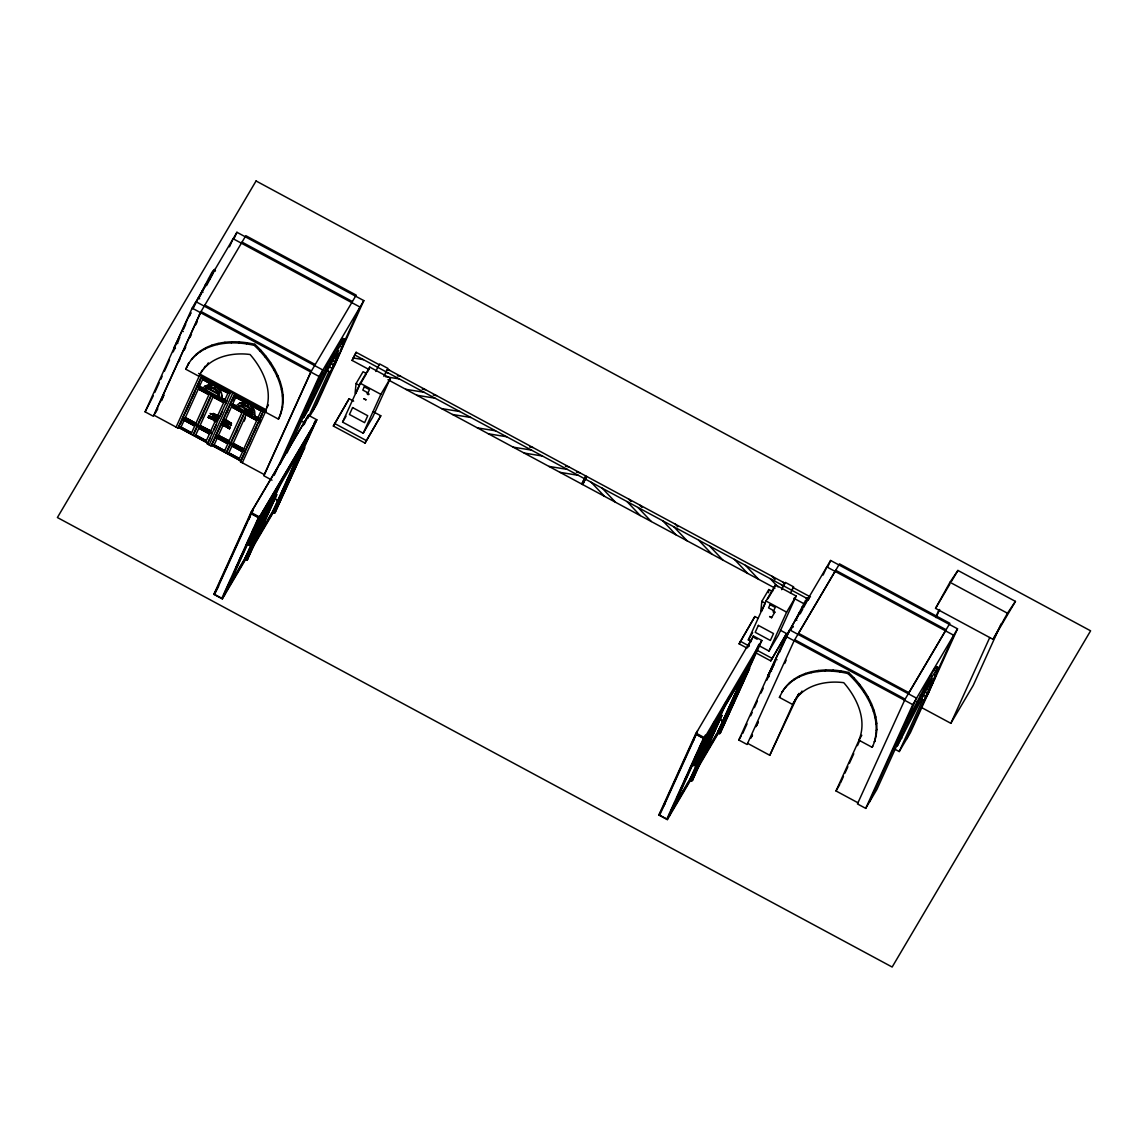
<?xml version="1.0" encoding="UTF-8"?>
<svg xmlns="http://www.w3.org/2000/svg" width="1148" height="1148" viewBox="0 0 1148 1148"><rect width="100%" height="100%" fill="white"/><g stroke="black" fill="none" stroke-linecap="round" stroke-linejoin="round"><path stroke-width="1.5" d="M215.15 419.293C217.603 422.435 216.599 410.023 214.274 420.842L215.652 421.589L216.886 419.278C207.214 413.94 205.592 417.815 214.705 419.881L216.082 420.627L215.652 421.589M223.429 420.225C224.994 421.703 224.506 419.422 223.516 421.617L226.027 421.861L225.309 422.335L231.509 425.42L224.161 420.412L223.717 421.373L228.065 423.167L228.883 421.732M216.699 416.997L216.628 415.935L216.082 416.437M224.061 420.957L223.989 419.895M216.125 419.996C221.177 415.906 214.131 416.796 216.312 417.872M215.91 416.408L216.326 417.513M218.364 416.681L216.958 416.021L216.671 416.925M246.174 557.612C242.271 558.459 248.671 562.003 247.437 558.301M302.383 446.515L304.091 446.816L304.564 448.007L274.932 512.769L272.98 512.195L273.654 510.458M273.942 494.702C276.797 490.741 277.199 499.079 273.942 494.702L244.969 559.076M694.64 774.211L692.574 780.238L691.426 780.769L689.919 779.478L691.555 778.401M720.313 731.85C721.331 735.911 714.946 731.29 719.409 731.233M689.991 779.793L719.05 715.735C721.446 719.122 722.939 712.951 719.294 714.587M746.817 668.251C749.658 664.29 750.06 672.628 746.817 668.251L717.758 732.295M214.949 270.713L214.719 269.407L211.792 272.521L192.835 308.769M330.452 372.253L334.9 364.691L342.348 347.413L344.587 340.526L342.979 338.473C326.764 362.725 315.183 390.492 302.326 416.839L303.689 417.571L308.152 410.023L326.721 371.751L338.387 350.685L337.11 356.468L330.452 372.253L326.333 370.029M808.637 598.897L808.393 597.591L805.48 600.705L788.547 632.921M924.14 700.438L930.798 684.653L932.076 678.87L897.377 745.755L896.014 745.023L910.134 715.319L933.755 669.786L936.668 666.672L938.275 668.71L937.859 670.36L928.589 692.875L924.14 700.438L920.022 698.214M938.275 668.71L936.668 666.672M223.659 420.355L224.319 419.996L223.501 421.029M216.025 417.384L218.507 418.116L216.757 418.216M278.447 419.12C290.588 392.659 273.626 363.313 254.239 345.361C232.944 340.396 206.755 341.788 191.529 359.482C206.138 340.669 233.345 339.277 254.87 344.285C274.487 362.409 291.822 392.659 278.447 419.12L265.202 411.989C273.683 391.999 263.394 369.713 250.077 354.502C231.064 351.948 207.716 357.444 198.977 376.329L185.732 369.197L188.889 363.041L185.732 369.197M356.081 383.532L355.105 393.032L355.866 393.448L359.525 385.398L356.081 383.532L363.055 371.708L366.499 373.574L360.4 383.92M761.841 601.351L760.866 610.836L761.626 611.253L765.285 603.202L761.841 601.351L768.816 589.527L772.26 591.378L767.897 598.768M768.5 592.684L768.816 589.527M874.934 740.962L874.302 742.039C881.779 716.381 866.066 690.579 847.913 673.546C825.096 668.007 795.55 670.518 781.946 692.301C795.09 669.628 825.383 666.801 848.544 672.47C868.175 690.608 885.51 720.815 872.136 747.305L858.891 740.173C867.371 720.183 857.082 697.898 843.766 682.687C824.752 680.133 801.404 685.629 792.665 704.513L779.42 697.381L782.577 691.225M214.748 388.081L209.897 386.603L205.822 388.053L211.95 387.436L216.355 389.803L219.168 393.52L219.383 397.265L219.426 393.075L214.748 388.081L216.269 384.853M221.535 397.753C224.908 392.229 210.357 380.806 221.392 392.846M221.464 397.825L224.951 399.705L221.334 398.055L221.837 395.515M251.541 414.629C253.234 408.143 241.41 401.886 238.425 408.659L251.025 415.433L251.541 414.629L238.956 407.755M247.853 405.918L243.017 404.426L238.942 405.875L245.055 405.258L249.46 407.64L252.273 411.357L252.488 415.088L252.546 410.912L247.853 405.918L249.604 402.805M257.927 417.757L254.44 415.877L257.927 417.757L261.084 410.898L250.494 405.201L254.382 410.898L254.641 415.576L254.512 410.668L250.336 405.574M207.989 417.312L214.705 419.881M208.706 415.82L213.729 418.03M217.359 416.021L215.437 419.623M223.76 421.818L223.458 421.216M771.671 617.624L769.605 616.505L771.556 617.768L774.886 612.056L773.293 610.836L773.264 612.171M714.601 721.92L694.971 765.214C693.536 766.893 690.924 762.186 693.335 765.4L706.422 736.542M216.47 418.016L218.45 418.001M223.831 421.976L225.869 422.077L225.209 422.378M218.292 418.044L218.665 417.671M218.177 417.858L218.235 416.824M226.716 420.168L225.238 422.335L225.439 420.369M225.812 421.962L227.835 423.052L228.639 421.589M204.688 385.986L213.255 385.14L202.665 379.443L199.522 386.316C203.899 391.095 207.343 381.136 213.083 385.513M219.641 396.806L218.45 398.7L204.186 391.023L204.947 388.899L204.459 390.578M217.919 394.065L206.898 388.139L207.185 387.192L205.592 389.875L205.32 390.822L207.171 387.694L218.192 393.621M236.129 406.019L232.642 404.139L235.785 397.28L246.361 402.962L239.803 403.048L246.189 403.335M237.306 408.86L238.052 406.722L237.306 408.86L251.556 416.537L252.761 414.643M247.423 543.32L249.719 544.841L248.872 543.549M275.405 512.352L275.046 510.86M304.564 448.007L302.943 448.768L301.809 447.218L272.736 511.578M682.113 786.94L681.209 787.743M224.721 419.981C222.698 425.248 224.377 422.679 222.798 423.583M213.743 418.03C211.605 421.976 213.786 416.537 213.758 418.618M213.485 420.125C213.298 417.068 217.087 418.647 213.887 420.484C212.366 419.293 216.441 417.025 215.063 419.508L216.441 420.254M272.019 480.18L263.767 475.731L310.807 372.024L356.196 295.122L245.816 235.684L200.426 312.586L153.387 416.294L145.122 411.845L192.161 308.138L236.933 232.283L363.83 300.618L316.791 404.326L309.687 416.365M153.344 395.673L145.122 411.845M154.808 392.429L159.228 382.714M160.691 379.471L162.169 376.228M164.365 371.364L169.517 360.027M173.19 351.919L175.4 347.055M176.864 343.826L179.805 337.34M183.479 329.232L185.689 324.382M189.363 316.274L190.826 313.031M193.036 308.166L195.978 301.694L322.875 370.015L280.241 464.007M229.457 246.834L233.13 238.741L360.027 307.061L340.181 350.814M234.005 238.77L236.933 232.283M161.567 400.107L163.777 395.242M161.481 400.695L163.805 395.256M184.311 350.068L185.746 346.897M190.051 337.397L191.486 334.226M195.806 324.726L197.241 321.555M176.089 427.113L199.608 375.252L265.834 410.912L242.314 462.773M216.011 385.298L230.26 392.975L207.372 443.946L211.045 445.926L233.977 395.371L263.409 411.228L240.477 461.783L264.399 474.655L311.438 370.947L201.058 311.524L154.019 415.217L177.94 428.104L200.871 377.549L230.303 393.391M199.322 426.138L212.15 433.04L211.734 433.815L183.178 417.441L178.571 427.443L207.544 443.056M203.253 389.344L197.356 386.173L182.905 417.886L197.169 425.564M201.546 376.931L197.097 386.618L217.905 397.61C221.148 391.396 209.941 384.408 205.592 389.875M180.58 423.612L183.034 417.772L197.284 425.434M186.134 410.927L189.822 402.776M191.888 398.413L195.002 391.382M197.8 385.369L200.857 378.467M197.915 385.943L199.393 382.686M180.997 427.142L184.154 420.283L194.73 425.965L191.587 432.839L180.997 427.142L191.587 432.839M185.345 417.585L198.331 389L208.907 394.697L195.921 423.282L185.345 417.585L195.921 423.282M214.303 387.292L215.58 384.48L210.902 381.968M211.476 394.166L193.094 434.676M214.289 387.837L215.81 384.609M211.935 394.41L193.553 434.92M201.345 418.116L202.823 414.859M216.498 384.982L214.963 388.239M195.72 435.063L198.862 428.204L209.438 433.901L206.296 440.76L195.72 435.063L206.296 440.76M200.053 425.506L210.773 430.974L200.053 425.506L213.054 396.921L223.63 402.618L217.575 415.892L216.427 415.275L217.575 415.892M217.087 387.967L227.964 393.061L224.821 399.935M211.863 418.604C212.466 416.15 214.217 419.608 212.524 417.485M212.107 418.733L212.767 417.599L213.313 418.331M212.337 418.848L212.854 418.073M214.375 414.328L213.542 414.959L210.041 413.467L216.312 417.37L216.699 416.394L213.542 414.959M215.078 414.715C212.724 413.495 216.183 419.465 216.986 415.935M214.604 414.442C212.983 413.682 214.791 418.303 215.724 414.543M213.083 418.202L212.409 419.336M214.174 415.705L214.848 414.586M214.403 415.849L215.236 414.342M213.069 419.795L213.987 418.13M214.633 415.992L215.48 414.442M215.063 416.308L215.982 414.643M215.063 419.508L214.489 418.288M215.279 416.466L216.226 414.715M213.686 420.297L214.992 418.432L213.887 420.484L214.231 419.694M215.48 416.638L216.484 414.801M216.556 418.159L215.393 417.542L216.427 415.275M214.073 420.656L214.475 419.795M214.848 419.35L215.25 418.489M215.393 417.542L216.556 415.045M216.168 417.298L216.47 416.308L214.231 415.318M210.629 431.203L216.685 417.929L215.537 417.312M207.372 443.946L210.113 438.163M213.815 429.998L216.039 425.104M219.727 416.954L221.951 412.06M225.654 403.909L227.132 400.652M209.209 444.936L232.728 393.09M236.359 407.167L230.475 403.996L211.691 445.281L240.664 460.879L245.256 450.877M234.666 394.769L230.217 404.44L237.564 408.415M215.164 438.177L216.656 434.92M220.559 426.037L222.038 422.765M226.472 412.993L227.964 409.721M232.183 400.681L233.661 397.409M232.499 400.509L233.977 397.251M221.621 424.817L222.066 423.842L229.657 428.591L221.621 424.817L225.094 420.139M214.116 444.979L217.259 438.106L227.835 443.802L224.692 450.676L214.116 444.979L224.692 450.676M218.45 435.408L229.155 440.889L218.45 435.408L224.506 422.148L225.654 422.765L224.362 422.364M226.543 420.713L225.395 420.096L231.451 406.837L242.027 412.534L229.026 441.105M224.032 424.301L224.434 423.425L222.856 422.493L222.425 423.469L223.803 424.215C221.449 422.507 230.791 425.391 229.428 428.85M224.965 422.321L225.539 421.144M223.516 425.664L224.621 423.612C220.99 430.184 227.935 416.006 223.487 423.956M225.726 420.642L224.893 422.349M225.525 422.995L226.673 420.498L225.395 420.096M223.774 425.736L224.52 425.334M224.75 425.478L225.439 424.286L230.317 427.458M225.926 425.119C223.803 426.224 227.347 425.377 225.439 424.301M226.113 422.364L226.83 421.144M227.074 421.244L227.792 421.574M227.304 421.345L226.371 422.435L227.318 420.699M226.644 425.478L225.869 424.602L225.195 425.75M227.548 421.459L226.859 422.622L227.591 422.938M227.103 422.722L227.964 421.173M225.898 426.152L226.17 425.234M227.347 422.823L228.194 421.316M226.127 426.281L226.787 425.162M247.394 405.66L248.686 402.317L247.15 405.574M230.088 445.596L231.48 442.511M235.943 432.681L237.421 429.424M228.825 452.9L231.982 446.027L242.558 451.724L239.415 458.597L228.825 452.9L239.415 458.597M233.173 443.343L246.16 414.758L256.736 420.455L243.749 449.04L233.173 443.343L243.749 449.04M244.022 421.316L245.442 418.159M251.828 416.078L259.305 419.924L244.998 451.322L230.734 443.645M240.477 461.783L244.711 452.728M248.399 444.577L250.623 439.684M254.325 431.519L255.803 428.261M258.759 421.746L261.715 415.217M258.874 422.306L260.352 419.049M258.788 422.694L260.252 419.436M246.016 558.732L222.31 598.897L213.858 594.348L251.01 512.424L308.382 415.232L316.834 419.781L274.602 512.869M215.853 590.962L247.15 521.953M247.839 520.46L252.56 510.028M251.355 513.5L214.633 594.434L221.822 598.309L258.544 517.375L251.355 513.5L253.048 510.63M274.228 475.315L319.058 376.472L363.83 300.618M286.943 453.029L305.311 412.519M239.1 560.626L241.281 555.819M246.361 544.611L249.26 538.197M252.173 531.797L253.622 528.597M224.262 593.817L230.863 579.238M234.536 571.144L259.505 516.112M222.31 598.897L259.477 516.973L316.834 419.781M249.633 542.774L249.69 544.683L247.466 543.937L256.262 524.708M224.305 595.511L261.012 514.591M247.997 544.496L259.635 518.839M248.312 544.683L262.863 512.625M248.671 544.812L264.183 510.702M249.03 544.855L266.494 506.368M250.637 541.411L254.999 531.797M256.449 528.597L267.355 504.546M303.23 425.564L305.942 419.608M249.389 544.812L267.699 504.388M249.69 544.683L269.837 500.657M304.263 424.315L308.382 415.232M256.42 534.179L255.043 533.777L268.833 503.355M255.344 533.992L270.598 500.356M307.764 418.503L329.074 371.507M255.688 534.136L270.942 500.499M244.911 558.445L271.904 498.906M245.816 557.641L271.674 500.542M245.141 559.377L274.2 495.319M274.702 494.314L277.802 487.642M245.385 559.636L279.007 485.618M312.988 410.769L335.044 362.165M337.239 357.301L338.717 354.058M273.411 498.433L279.911 483.839M245.686 559.851L274.745 495.807M275.936 493.482L282.264 479.333M246.045 559.994L282.939 478.644M248.657 554.828L250.106 551.628M257.367 535.614L259.548 530.807M263.179 522.799L265.36 518.006M268.991 509.999L273.353 500.385M274.803 497.184L276.252 493.984M246.404 560.052L275.463 496.008M246.763 560.037L276.496 494.243M247.093 559.937L276.668 494.558M247.365 559.765L276.74 494.874M272.808 511.893L301.867 447.849M272.98 512.195L302.713 446.414M281.389 494.214L284.274 487.828M285.723 484.643L290.057 475.085M291.506 471.9L295.84 462.328M301.623 449.586L303.072 446.4M273.224 512.467L302.283 448.423M273.54 512.682L306.573 439.741M308.037 436.513L311.711 428.419M302.34 449.801L303.789 446.601M304.593 444.965L308.999 435.25M310.462 432.021L315.6 420.685L313.906 423.555M273.884 512.826L302.943 448.768M274.257 512.883L314.394 424.157M275.29 511.133L276.74 507.933M278.189 504.718L282.552 495.118M284.001 491.918L304.335 447.074M274.932 512.769L304.593 447.706M369.068 369.541L352.106 360.415L356.138 352.307L379.271 364.763M356.138 352.307L352.106 360.415M373.244 411.716L380.792 415.777L365.021 443.085L333.351 426.037L349.121 398.715L353.641 401.154M349.121 398.715L333.351 426.037M342.578 422.105L360.214 383.217L369.728 367.102L390.392 378.223L372.741 417.111L363.227 433.226L342.578 422.105L346.036 416.25M367.532 371.952L369.728 367.102M375.855 371.478L377.764 367.188M383.891 376.429L386.029 371.636M363.227 433.226L380.863 394.338L390.392 378.223M365.021 443.085L380.792 415.777M387.952 379.715L581.778 484.083L585.796 475.975L387.522 369.211M585.796 475.975L581.778 484.083M775 588.135L582.667 484.571L585.179 479.032L586.7 476.449L784.974 583.227L784.629 584.002L782.764 582.022M586.7 476.449L582.667 484.571M658.88 815.066L696.032 733.141L704.499 737.69L667.332 819.615L658.88 815.066L662.669 807.704M663.401 806.111L697.582 730.745M746.659 647.903L739.111 643.841L754.882 616.519L757.895 618.155M754.882 616.519L739.111 643.841M670.748 811.292L675.153 801.577M676.617 798.348L681.754 787.011M683.505 783.108L686.303 776.536M687.867 773.494L697.912 751.409M699.376 748.166L701.586 743.316M703.05 740.073L705.259 735.222M751.28 641.502L748.338 639.91L765.974 601.021L775.488 584.906L796.152 596.027L778.502 634.916L768.988 651.045L758.656 645.477M670.36 812.224L668.825 815.597L671.537 811.005M682.142 786.624L700.424 746.013M692.56 764.668L702.748 742.225M669.327 816.242L706.034 735.308M693.019 765.214L706.106 736.356M772.547 591.378L775.488 584.906M693.693 765.529L708.23 733.457M709.321 731.893L694.052 765.572L695.114 764.037M694.396 765.529L711.86 727.043M747.578 647.773L750.964 640.326M694.712 765.4L714.343 722.106M750.749 641.804L752.213 638.561M719.624 733.586L761.856 640.498L753.404 635.949L752.959 636.939L757.178 639.221M701.758 754.796L700.05 754.494L714.587 722.465M700.366 754.71L714.888 722.68M700.711 754.853L715.247 722.824M689.919 779.478L718.261 716.711M690.163 780.095L719.208 716.036M720.628 712.65L722.078 709.45M693.492 773.25L697.109 765.285M699.29 760.507L702.174 754.136M703.624 750.95L707.957 741.378M711.573 733.414L713.74 728.636M718.806 717.471L725.349 703.107M690.407 780.353L719.466 716.309M720.198 714.587L725.665 702.949M690.709 780.568L725.708 703.093M719.509 717.687L726.756 701.385M691.067 780.712L728.793 697.482M691.426 780.769L721.274 714.702M696.09 771.011L700.452 761.411M701.902 758.197L716.438 726.182M717.887 722.967L721.518 714.974M691.785 780.755L721.69 715.276M692.115 780.654L721.762 715.591M692.388 780.482L721.748 715.907M781.659 589.67L783.481 585.652M717.773 731.979L744.765 672.455M717.83 732.611L746.889 668.567M718.002 732.926L747.061 668.868M718.246 733.185L748.094 667.117M746.286 671.982L748.453 667.175M718.562 733.4L747.606 669.341M748.654 666.945L751.581 660.473M753.059 657.23L758.928 644.286M718.906 733.543L755.484 652.738M720.054 731.577L722.236 726.77M725.866 718.777L728.779 712.363M741.852 683.548L744.033 678.741M747.664 670.733L749.113 667.533M719.265 733.601L748.324 669.557M749.199 667.39L759.416 644.875M719.954 733.486L749.529 668.093M720.226 733.299L749.601 668.423M790.455 593.014L793.641 586.872L785.39 582.423L783.453 585.796M768.988 651.045L786.624 612.157L796.152 596.027M755.7 652.781L770.782 660.889L786.552 633.581L780.525 630.324M786.552 633.581L770.782 660.889M904.495 700.208L949.884 623.307L839.504 563.869L794.115 640.771L747.075 744.478L738.81 740.03L785.849 636.322L830.621 560.468L957.518 628.803L910.479 732.51L899.243 751.553L895.124 749.328M742.627 733.572L747.032 723.857M750.706 715.749L752.17 712.506M754.38 707.656L757.321 701.17M760.995 693.062L763.205 688.212M766.878 680.104L769.82 673.618M771.284 670.389L775.689 660.66M779.377 652.566L785.993 637.972M787.456 634.729L789.666 629.879L916.563 698.199L869.51 801.907M823.145 575.019L826.818 566.925L953.715 635.26L930.196 687.107M827.679 566.954L830.621 560.468M752.313 734.763L750.878 738.02L752.5 735.208M756.03 726.684L758.197 721.805M784.687 663.487L786.136 660.229M756.647 725.636L758.111 722.393M747.707 743.402L769.777 755.298L793.297 703.437M797.099 697.023L769.777 755.298M858.087 802.839L836.002 790.958L859.522 739.097M840.537 782.907L843.479 776.421M844.942 773.178L847.884 766.706M849.348 763.463L853.768 753.734M857.441 745.64L859.637 740.776M935.921 616.62L938.849 610.148M935.993 617.61L939.667 609.516M794.746 639.709L905.126 699.132L857.441 803.916L865.707 808.364L912.746 704.657L957.518 628.803M899.731 739.082L876.943 789.322L865.707 808.364M899.243 751.553L922.762 699.692M906.676 738.953L926.522 695.2M921.6 707.57L950.845 723.312L989.748 637.542M1001.113 623.895L973.231 685.385L950.845 723.312M175.429 348.504L174.051 347.772L187.54 319.359M224.018 425.793L225.022 423.956M303.689 417.571C316.561 391.224 328.141 363.471 344.357 339.22M769.117 676.689L767.739 675.957L781.228 647.544M897.377 745.755C910.249 719.409 921.83 691.656 938.045 667.404M772.834 667.017L774.096 664.261M217.733 416.179L218.091 417.858M188.172 318.068L190.812 312.773M781.86 646.252L784.5 640.957M785.16 639.623L787.872 634.27M790.771 630.137L792.751 626.263M225.051 420.225L225.51 421.589M199.723 296.772L201.718 292.927M203.053 290.387L206.999 282.91M796.081 619.834L800.687 611.095M211.792 272.521L213.169 273.267L206.525 285.622L205.162 284.891M802.739 609.071L800.213 613.807L798.85 613.075M799.108 693.378L792.665 704.513M935.548 608.368L949.97 582.266L957.934 570.441L1015.435 601.394L993.049 639.321L935.548 608.368L949.87 584.088M993.049 639.321L1007.47 613.233L1015.435 601.394M174.051 347.772L178.514 340.21M199.178 315.341L200.398 313.275M178.127 362.381L179.849 359.453M155.54 412.649L157.807 408.803M195.49 355.349L196.121 354.273M200.125 351.747L200.757 350.671M205.377 348.719L206.009 347.643M211.189 346.294L211.82 345.218M201.058 372.483L202.737 369.627M217.503 344.5L218.134 343.424M198.977 376.329L199.608 375.252M203.612 368.939L205.305 366.083M206.64 365.724L208.319 362.868M202.665 379.443L213.112 385.369M224.262 343.352L224.893 342.276M199.522 386.316L203.009 388.182M198.331 389L208.907 394.697M177.94 428.104L178.457 427.2L207.903 443.056M184.154 420.283L194.73 425.965M231.379 342.85L232.011 341.788M204.186 391.023L204.717 390.133M208.089 388.053L208.606 387.163L206.123 388.985M209.926 387.881L210.457 386.976M238.813 343.037L239.444 341.961M214.26 388.383L214.791 387.493M217.388 387.364L227.964 393.061M213.054 396.921L223.63 402.618M197.427 425.119L197.026 425.894L182.762 418.216M246.447 343.869L247.078 342.793M198.862 428.204L209.438 433.901M217.905 397.61L218.436 396.706L205.851 389.933M218.45 398.7L226.185 402.087M208.362 417.068L209.022 415.949M208.305 417.427L209.352 416.064M208.62 417.556L209.28 416.437M208.936 417.671L209.668 416.193M209.323 417.441L209.998 416.322M209.252 417.8L209.912 416.681M209.567 417.929L210.314 416.466M209.969 417.714L210.629 416.595M209.883 418.073L210.543 416.954M210.199 418.202L210.945 416.738M210.5 418.346L211.275 416.882M212.595 414.514L213.255 413.395M212.911 414.658L213.585 413.538M210.816 418.489L211.591 417.025M211.132 418.633L211.906 417.169M213.241 414.815L213.901 413.682M254.239 345.361L254.87 344.285M211.562 418.446L212.222 417.327M211.433 418.79L212.093 417.657M215.752 416.021L216.728 414.873M215.58 419.766L217.245 417.111L216.211 416.853M215.752 419.881L218.077 416.408M216.082 420.627L217.977 417.413M216.585 419.881L217.876 418.03M260.051 351.188L260.682 350.111M235.785 397.28L246.232 403.192M232.642 404.139L236.258 405.789L239.932 402.819M231.451 406.837L242.027 412.534M222.683 423.44L224.233 420.957M222.942 423.727L224.707 420.886L223.745 420.699M223.114 423.842L224.879 421.086M223.372 424.789L225.18 421.646M211.045 445.926L211.576 445.037L241.008 460.879M224.864 420.57L225.309 422.005L226.113 420.24M226.4 421.746L226.917 420.355M224.276 425.879L225.238 424.129M217.259 438.106L227.835 443.802M265.303 357.301L265.934 356.224M227.849 422.636L228.409 421.459M226.256 426.769L227.089 425.334M228.524 423.024L229.485 422.077L229.428 423.569M226.558 426.941L227.39 425.521M228.825 423.196L229.485 422.077M226.845 427.128L227.691 425.693M229.126 423.382L229.787 422.263M227.146 427.3L227.993 425.879M238.425 408.659L240.018 405.962L252.603 412.749M227.433 427.486L228.294 426.066M229.715 423.756L230.375 422.636M227.72 427.673L228.581 426.267M230.016 423.956L230.676 422.823M228.007 427.86L228.883 426.453M230.303 424.143L230.978 423.024M228.294 428.061L229.169 426.654M230.605 424.344L231.265 423.225M228.581 428.247L229.457 426.855M230.892 424.545L231.552 423.411M228.868 428.448L229.744 427.056M229.141 428.649L229.801 427.53M229.37 428.376L230.031 427.257M269.938 363.615L270.569 362.538M248.915 402.446L234.393 395.213M247.365 406.22L247.896 405.316M246.16 414.758L256.736 420.455M230.547 442.941L230.131 443.716L215.881 436.039L216.283 435.264L244.854 451.638M250.379 409.664L250.91 408.76M273.898 370.072L274.53 369.01M226.213 452.513L244.581 412.003L230.059 404.77M226.673 452.757L245.041 412.247L259.032 420.369M251.355 411.357L251.886 410.467M231.982 446.027L242.558 451.724M251.756 413.065L252.287 412.175M251.025 415.433L252.072 413.725M251.556 416.537L252.086 415.633M277.17 376.616L277.802 375.554M261.084 410.898L250.364 405.416M279.696 383.174L280.327 382.112M266.752 407.856L268.431 405M265.202 411.989L265.834 410.912M281.461 389.689L282.092 388.612M282.437 396.06L283.068 394.998M282.623 402.259L283.255 401.197M282.021 408.214L282.652 407.138M280.614 413.854L281.246 412.778M302.326 416.839L305.885 410.797M307.937 416.222L250.565 513.414L259.017 517.963L316.389 420.771M248.068 520.417L249.877 517.346M213.858 594.348L218.565 586.37M255.157 527.492L308.984 436.068M225.338 591.507L248.614 552.073M256.693 538.369L276.209 505.321M225.611 591.808L231.953 581.089M233.762 578.018L236.474 573.426M239.186 568.82L244.61 559.621M255.473 541.239L258.185 536.633M259.993 533.576L261.801 530.505M263.609 527.434L266.322 522.842M268.13 519.771L272.664 512.108M226.113 591.55L246.318 557.325M251.67 548.242L273.124 511.908M249.633 552.604L273.152 512.754M278.347 503.958L279.682 501.705M377.749 367.331L379.672 363.959L387.938 368.408L386.001 371.78M748.338 639.91L752.658 632.591M753.404 635.949L695.588 734.132L704.04 738.681L761.856 640.498M692.172 742.67L693.98 739.599M663.573 806.183L665.381 803.112M791.718 590.244L793.239 587.676L810.488 596.96M700.639 747.219L754.006 656.785M700.18 748.209L753.562 657.79M671.25 810.703L692.732 774.312M701.715 759.086L721.231 726.038M673.345 807.934L679.688 797.2M682.4 792.608L684.208 789.537M686.92 784.945L688.728 781.874M698.687 765.013L701.399 760.421M703.207 757.35L709.536 746.63M712.248 742.024L717.687 732.826M671.135 812.267L690.292 779.793M697.582 767.438L718.131 732.625M667.332 819.615L691.039 779.449M696.463 770.251L718.174 733.472M722.709 725.809L724.704 722.422M767.739 675.957L772.202 668.394M797.889 634.313L835.055 571.36M738.81 740.03L741.091 736.155M779.42 697.381L780.052 696.305M785.218 687.666L785.849 686.604M789.178 683.534L789.81 682.457M793.813 679.932L794.445 678.855M799.065 676.904L799.697 675.828M804.877 674.479L805.509 673.402M794.746 700.667L798.951 693.521M811.191 672.685L811.823 671.609M797.3 697.123L798.994 694.267M800.328 693.909L802.007 691.053M817.95 671.537L818.581 670.461M825.068 671.035L825.699 669.973M832.487 671.221L833.132 670.145M840.135 672.054L840.766 670.977M847.913 673.546L848.544 672.47M853.739 679.372L854.37 678.296M858.991 685.485L859.622 684.409M863.612 691.799L864.243 690.723M867.587 698.257L868.218 697.195M870.858 704.8L871.49 703.738M873.384 711.358L874.015 710.296M951.663 581.06L957.934 570.441M858.891 740.173L861.804 735.251M875.135 717.873L875.78 716.797M836.002 790.958L839.791 784.529M876.125 724.245L876.756 723.183M876.311 730.444L876.943 729.382M875.709 736.399L876.34 735.323M872.136 747.305L872.767 746.229M908.326 693.779L945.493 630.826M896.014 745.023L899.573 738.982M188.258 364.117L192.161 358.42M216.068 416.265L216.427 417.111M218.68 417.886L217.603 418.36M774.843 612.243L773.795 612.458M236.99 566.509L235.828 567.04M204.674 389.344L206.095 387.608M237.794 407.181L239.2 405.431M224.821 421.144L225.596 420.785M218.507 417.054L218.35 417.815M218.206 418.317L217.489 418.36M216.585 416.222L217.689 416.265M216.585 416.494L217.546 416.523M223.932 420.369L224.951 420.398M353.197 357.975L363.442 359.64M387.177 369.986L389.746 370.402M385.656 372.569L388.225 372.985M397.351 375.783L400.767 376.329M385.599 376.716L399.246 378.912M422.234 389.143L425.549 389.674M405.775 389.316L424.028 392.257M433.241 395.07L436.556 395.615M416.781 395.242L435.035 398.184M441.578 408.588L459.817 411.529M452.585 414.514L470.838 417.47M477.367 427.86L495.62 430.816M488.388 433.801L506.641 436.742M529.63 446.974L532.945 447.505M513.17 447.146L531.424 450.088M524.191 453.073L542.444 456.014M565.433 466.246L568.748 466.791M548.974 466.418L567.227 469.36M576.439 472.187L579.754 472.718M559.98 472.345L578.233 475.301M368.034 394.654C371.392 394.596 365.451 391.497 367.489 394.367M693.22 763.994L694.884 765.3M217.159 416.566L217.89 417.154M949.97 582.266L1007.47 613.233M242.027 242.113L352.393 301.551M835.715 570.298L946.081 629.735M344.644 339.535L342.979 338.473M214.073 269.78L215.451 270.512L214.475 271.559L213.097 270.813M342.348 338.847L343.711 339.578M343.209 339.779L344.587 340.526M341.372 339.894L342.735 340.626M340.066 341.587L341.444 342.334M342.061 343.74L343.424 344.486M936.955 666.974L938.332 667.72M340.97 346.667L342.348 347.413M807.761 597.965L809.139 598.696L808.163 599.744L806.786 598.998M936.036 667.031L937.399 667.763M354.617 354.876L584.275 478.544M585.179 479.032L807.144 598.553M935.06 668.079L936.424 668.81M208.52 278.577L209.897 279.308M336.794 347.643L338.158 348.389M805.48 600.705L806.857 601.452L803.586 607.493L802.208 606.761M933.755 669.786L935.118 670.518M935.749 671.924L937.112 672.671M793.828 598.266L804.891 604.221M934.659 674.852L936.022 675.598M337.842 354.287L339.205 355.019M333.422 353.957L334.8 354.689M930.483 675.828L931.846 676.574M333.982 354.789L337.11 356.468M933.252 678.382L934.615 679.128M333.049 357.215L336.192 358.894M931.53 682.472L932.894 683.204M331.916 360.027L335.044 361.706M201.732 291.391L203.11 292.137M330.007 360.472L331.37 361.204M927.11 682.142L928.488 682.873M927.67 682.974L930.798 684.653M330.567 363.199L333.709 364.892M926.737 685.399L929.88 687.078M765.974 601.021L786.624 612.157M360.214 383.217L380.863 394.338M329.031 366.729L332.174 368.408M925.604 688.212L928.732 689.891M198.288 298.035L199.666 298.781M326.563 367.102L327.926 367.848M795.42 619.576L796.798 620.322M923.695 688.656L925.058 689.388M924.255 691.383L927.397 693.076M204.846 305.095L315.226 364.533M922.719 694.913L925.848 696.592M323.133 373.817L324.497 374.549M791.976 626.22L793.354 626.966M920.251 695.286L921.614 696.032M798.534 633.28L908.915 692.718M192.161 308.138L319.058 376.472M319.747 380.505L321.11 381.251M916.807 702.002L918.185 702.734M785.849 636.322L912.746 704.657M316.446 387.134L317.809 387.881M913.435 708.689L914.798 709.435M313.261 393.621L314.638 394.352M910.134 715.319L911.498 716.065M181.958 330.825L183.336 331.557M310.233 399.891L311.596 400.623M906.949 721.805L908.312 722.537M307.377 405.89L308.74 406.636M775.646 659.009L777.024 659.741M903.907 728.076L905.284 728.822M740.288 641.244L749.343 646.123M756.876 650.184L771.958 658.306M334.527 423.44L366.198 440.502M306.789 409.276L308.152 410.023M176.462 342.491L177.84 343.223M304.737 411.558L306.1 412.304M901.065 734.074L902.428 734.82M900.462 737.461L901.84 738.207M770.15 670.676L771.513 671.422M898.41 739.743L899.788 740.489M300.073 420.412L304.177 422.622M198.618 373.416L266.422 409.922M225.855 390.019L230.518 392.53M201.287 377.376L215.537 385.054M250.537 403.895L263.366 410.812L259.19 420.053L255.028 417.226M240.276 405.517L251.297 411.458M244.596 409.233L251.728 413.079M206.152 390.894L208.993 392.429M218.981 397.811L226.343 401.771L225.926 402.546L211.662 394.869M196.954 386.933L211.203 394.611M232.427 443.96L243.835 450.102M199.178 426.453L212.007 433.37M216.14 435.594L230.404 443.272M230.863 443.515L245.112 451.193M197.628 425.808L211.892 433.485M216.025 435.723L230.274 443.401M718.863 718.806L724.503 721.834M719.423 719.466L723.728 721.791M275.262 498.835L278.074 500.356M274.401 498.749L278.72 501.073M251.01 512.424L259.477 516.973M806.025 597.95L808.135 600.203M781.228 584.605L783.108 586.585M771.743 576.095L775.087 579.625M770.222 578.678L778.014 586.915M745.439 565.333L758.67 579.338M734.419 559.392L747.649 573.412M709.636 546.046L722.867 560.066M698.615 540.12L711.86 554.125M675.354 524.191L677.765 526.745M673.833 526.774L687.064 540.78M662.827 520.848L676.057 534.853M639.565 504.919L641.962 507.459M638.03 507.502L651.275 521.508M628.544 498.993L630.955 501.533M627.023 501.561L640.254 515.567M602.241 488.216L615.471 502.221M591.22 482.289L604.451 496.295M215.924 417.04L216.068 417.427M363.844 398.7L365.911 399.82L363.844 398.7M225.654 426.023L226.558 425.033L225.654 426.023M352.594 407.583L349.451 414.485L364.605 422.651L367.733 415.734L352.594 407.583M364.289 386.833L362.811 390.076L367.977 392.846L369.455 389.617L364.289 386.833M696.377 734.218L659.655 815.152L666.845 819.026L703.552 738.092L696.377 734.218M758.354 625.387L755.212 632.304L770.365 640.455L773.494 633.538L758.354 625.387M770.05 604.637L768.572 607.88L773.738 610.664L775.216 607.421L770.05 604.637M256.061 180.968L57.4 517.533L892.154 967.032L1090.6 630.826L256.061 180.968"/></g></svg>
